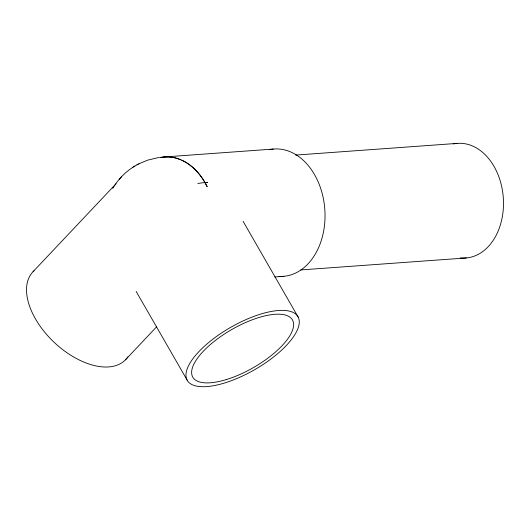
<?xml version="1.0" encoding="UTF-8"?>
<svg xmlns="http://www.w3.org/2000/svg" width="530" height="530" viewBox="0 0 530 530"><rect width="100%" height="100%" fill="white"/><g stroke="black" fill="none" stroke-linecap="round" stroke-linejoin="round"><path stroke-width="0.79" d="M112.771 188.362C117.932 179.597 125.199 172.058 133.838 166.678M121.41 176.861L119.21 179.306M33.085 271.665L116.057 183.771M125.458 359.81L156.714 326.699M132.421 167.593L132.845 167.321M133.553 166.857L134.858 166.049M134.706 166.148L137.058 164.784M136.932 164.85L138.257 164.141M139.039 163.743L147.797 160.1L158.715 157.529M137.986 164.287L139.456 163.525M197.829 183.512A63.845 24.327 -29.9 0 1 202.771 182.777L205.243 182.565A63.865 24.334 -29.9 0 1 207.422 182.519M163.816 156.999L273.361 149.062M295.674 155.091L457.112 143.398M300.762 269.936L466.314 257.944M274.805 276.965L283.861 276.309M159.815 157.609A63.845 46.322 85.9 0 1 175.934 158.072C188.601 161.544 198.584 171.422 204.971 182.585L207.349 182.459M180.816 159.775L176.053 158.125A63.964 46.408 85.9 0 0 159.914 157.615M181.816 160.232C193.211 165.446 201.691 175.562 207.124 186.639M243.078 221.282L298.145 317.039A63.845 24.327 -29.9 0 1 224.634 382.978A63.845 24.327 -29.9 0 1 205.09 345.613A63.845 24.327 -29.9 0 1 298.145 317.039M136.144 291.427L187.103 380.043M204.971 182.585L207.157 186.726M453.508 143.935A57.459 41.691 85.9 0 1 503.354 198.538A57.459 41.691 85.9 0 1 460.49 257.891M127.876 356.836A63.845 36.583 43.4 0 1 55.352 343.447A63.845 36.583 43.4 0 1 34.006 270.777M269.359 149.679A63.845 46.322 85.9 0 1 324.791 209.012A63.845 46.322 85.9 0 1 279.012 276.408M226.436 379.533A57.459 21.896 -29.9 0 0 292.593 320.193A57.459 21.896 -29.9 0 0 208.84 345.904A57.459 21.896 -29.9 0 0 226.436 379.533"/></g></svg>
